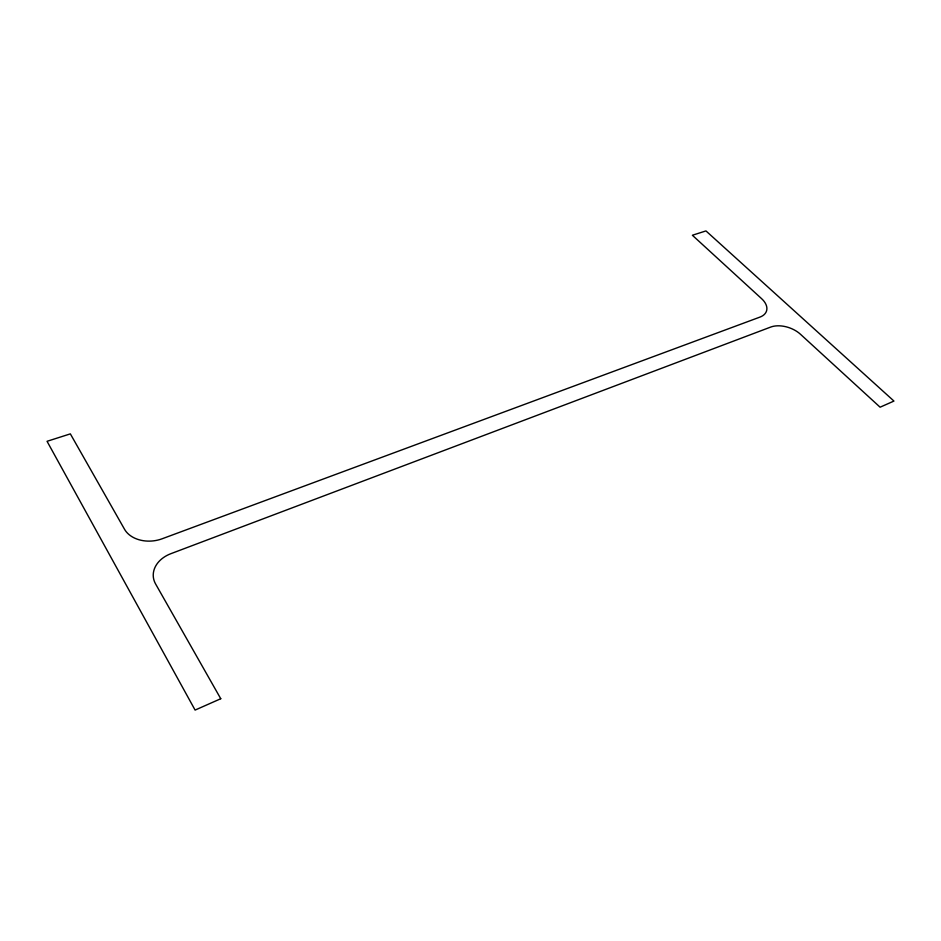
<?xml version="1.0" encoding="UTF-8"?>
<svg xmlns="http://www.w3.org/2000/svg" width="941" height="941" viewBox="0 0 941 941"><rect width="100%" height="100%" fill="white"/><g stroke="black" fill="none" stroke-linecap="round" stroke-linejoin="round"><path stroke-width="1.41" d="M220.759 698.728L195.093 710.079L47.05 441.305L70.352 433.872L124.541 529.289A28.442 20.984 -6.1 0 0 162.099 538.793L759.963 317.093A21.396 12.856 17.9 0 0 761.634 298.697L692.376 235.25L705.962 230.921L893.95 401.066L880.094 407.194L800.462 334.255A22.031 13.421 19.5 0 0 770.703 327.068L170.85 553.696A29.195 22.466 -6.4 0 0 155.583 583.938L220.759 698.728"/></g></svg>
